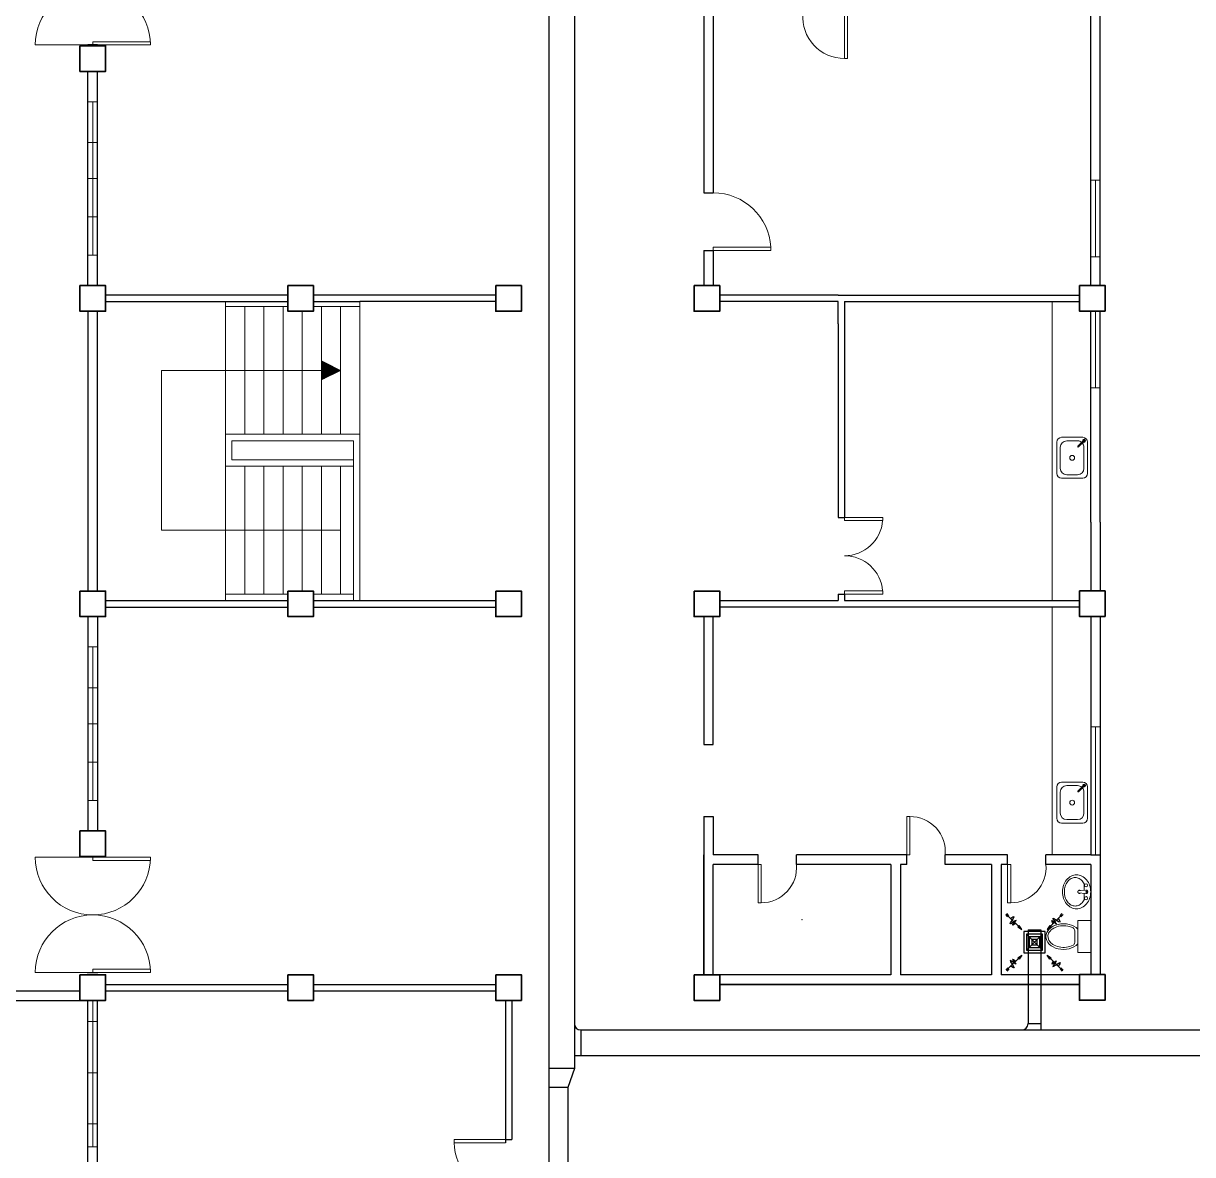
# Model space of a CAD drawing. Header units: millimetres. Extents: x 103 to 228, y 86 to 129.
# Drawn here: x 180.18 to 198.46, y 96.1 to 113.78 of the extents above; entities that cross this region are included whole.
import ezdxf

# ---------------------------------------------------------------- set-up
doc = ezdxf.new("R2010")
doc.units = ezdxf.units.MM
for name, color, linetype in [('AIR', 7, 'Continuous'), ('AIR-00', 8, 'Continuous'), ('AIR-03', 30, 'Continuous'), ('exhaust', 130, 'Continuous')]:
    doc.layers.add(name, color=color, linetype=linetype)

# ---------------------------------------------------------------- blocks, each defined once
blk = doc.blocks.new('GRILL-C-IN')
at = {"layer": 'AIR-00', "ltscale": 3}
for p, q in [((-0.623, 0.601), (-0.674, 0.651)), ((-0.601, 0.623), (-0.651, 0.674)), ((-0.637, 0.637), (-0.3, 0.3)), ((0.637, 0.637), (0.3, 0.3)), ((0.601, 0.623), (0.651, 0.674)), ((0.623, 0.601), (0.674, 0.651)), ((-0.637, -0.637), (-0.3, -0.3)), ((0.637, -0.637), (0.3, -0.3)), ((-0.623, -0.601), (-0.674, -0.651)), ((-0.601, -0.623), (-0.651, -0.674)), ((0.601, -0.623), (0.651, -0.674)), ((0.623, -0.601), (0.674, -0.651))]:
    blk.add_line(p, q, dxfattribs=at)
at = {"layer": 'AIR-00', "color": 50}
for p, q in [((-0.188, 0.187), (0.187, -0.188)), ((0.187, 0.187), (-0.188, -0.188))]:
    blk.add_line(p, q, dxfattribs=at)
at = {"layer": 'AIR-00', "ltscale": 3}
for points in [[(-0.362, 0.393), (-0.393, 0.362), (-0.3, 0.3)], [(0.393, 0.362), (0.362, 0.393), (0.3, 0.3)], [(-0.362, -0.393), (-0.393, -0.362), (-0.3, -0.3)], [(0.393, -0.362), (0.362, -0.393), (0.3, -0.3)]]:
    blk.add_lwpolyline(points, close=True, dxfattribs=at)
at = {"layer": 'AIR-00', "color": 50}
for points in [[(-0.188, -0.188), (0.187, -0.188), (0.187, 0.187), (-0.188, 0.187)], [(-0.125, -0.125), (0.125, -0.125), (0.125, 0.125), (-0.125, 0.125)], [(-0.062, -0.062), (0.062, -0.062), (0.062, 0.062), (-0.062, 0.062)]]:
    blk.add_lwpolyline(points, close=True, dxfattribs=at)
at = {"layer": 'AIR-00', "ltscale": 3}
for points in [[(-0.441, 0.441), (-0.512, 0.404), (-0.432, 0.514), (-0.568, 0.43), (-0.477, 0.6), (-0.561, 0.561)], [(0.441, 0.441), (0.404, 0.512), (0.514, 0.432), (0.43, 0.568), (0.6, 0.477), (0.561, 0.561)], [(-0.441, -0.441), (-0.512, -0.404), (-0.432, -0.514), (-0.568, -0.43), (-0.477, -0.6), (-0.561, -0.561)], [(0.441, -0.441), (0.404, -0.512), (0.514, -0.432), (0.43, -0.568), (0.6, -0.477), (0.561, -0.561)]]:
    blk.add_spline(points, degree=3, dxfattribs=at)
for points in [[(-0.3, 0.3), (-0.362, 0.393), (-0.393, 0.362)], [(0.3, 0.3), (0.393, 0.362), (0.362, 0.393)], [(-0.3, -0.3), (-0.362, -0.393), (-0.393, -0.362)], [(0.3, -0.3), (0.393, -0.362), (0.362, -0.393)]]:
    blk.add_solid(points, dxfattribs=at)
at = {"layer": 'AIR-03', "color": 6}
blk.add_lwpolyline([(-0.25, -0.25), (0.25, -0.25), (0.25, 0.25), (-0.25, 0.25)], close=True, dxfattribs=at)

msp = doc.modelspace()

# ---------------------------------------------------------------- linework, layer by layer
at = {"color": 8, "linetype": 'ByBlock', "lineweight": 25}
for p, q in [((197.014, 109.687), (197.014, 115.662)), ((190.814, 115.26), (190.814, 111.135)), ((196.864, 109.685), (196.864, 115.262)), ((190.964, 113.936), (190.964, 111.135)), ((190.814, 111.135), (190.964, 111.135)), ((190.814, 110.235), (190.814, 110.035)), ((190.814, 110.235), (190.964, 110.235)), ((190.964, 110.235), (190.964, 110.135)), ((190.964, 110.235), (190.964, 109.685)), ((190.814, 110.035), (190.814, 110.035)), ((190.814, 110.035), (190.814, 109.685)), ((192.914, 109.535), (191.064, 109.535)), ((192.914, 109.535), (196.689, 109.535)), ((192.914, 109.435), (191.064, 109.435)), ((192.914, 109.085), (192.914, 109.435)), ((193.014, 109.435), (193.014, 106.061)), ((193.014, 109.435), (196.689, 109.435)), ((196.864, 105.985), (196.864, 109.287)), ((197.014, 105.985), (197.014, 109.287)), ((192.914, 109.085), (192.914, 106.061)), ((192.914, 106.061), (193.014, 106.061)), ((196.864, 105.985), (196.864, 104.912)), ((197.014, 105.985), (197.014, 104.912)), ((191.064, 104.761), (192.764, 104.761)), ((192.764, 104.761), (192.914, 104.761)), ((192.764, 104.761), (192.914, 104.761)), ((192.914, 104.861), (193.014, 104.861)), ((192.914, 104.861), (192.914, 104.761)), ((193.014, 104.861), (193.014, 104.761)), ((193.014, 104.761), (195.814, 104.761)), ((193.014, 104.761), (196.689, 104.761)), ((191.064, 104.661), (195.814, 104.661)), ((192.764, 104.661), (196.689, 104.661)), ((190.814, 104.51), (190.814, 102.51)), ((190.964, 102.51), (190.964, 104.51)), ((196.864, 104.512), (196.864, 100.785)), ((197.014, 104.512), (197.014, 100.785)), ((190.814, 102.51), (190.964, 102.51)), ((190.814, 101.385), (190.814, 98.91)), ((190.814, 101.385), (190.964, 101.385)), ((190.964, 101.385), (190.964, 100.785)), ((193.989, 100.785), (192.264, 100.785)), ((195.564, 100.785), (194.589, 100.785)), ((196.864, 100.785), (196.164, 100.785)), ((196.864, 100.785), (197.014, 100.785)), ((197.014, 100.785), (197.014, 98.912)), ((196.864, 100.635), (196.864, 98.91)), ((193.739, 98.91), (190.964, 98.91)), ((195.314, 98.91), (193.889, 98.91)), ((196.864, 98.91), (195.464, 98.91)), ((191.064, 98.76), (196.689, 98.76)), ((196.689, 98.76), (191.064, 98.76))]:
    msp.add_line(p, q, dxfattribs=at)
at = {"color": 8, "lineweight": 13}
for p, q in [((181.264, 113.447), (180.364, 113.447)), ((181.264, 113.497), (182.164, 113.497)), ((181.264, 113.447), (181.264, 113.497)), ((182.164, 113.447), (181.264, 113.447)), ((182.164, 113.497), (182.164, 113.447)), ((181.264, 100.747), (180.364, 100.747)), ((182.164, 100.747), (181.264, 100.747)), ((181.264, 100.747), (181.264, 100.697)), ((182.164, 100.697), (182.164, 100.747)), ((181.264, 100.697), (182.164, 100.697)), ((181.264, 98.947), (180.364, 98.947)), ((182.164, 98.997), (181.264, 98.997)), ((181.264, 98.997), (181.264, 98.947)), ((181.264, 98.947), (182.164, 98.947)), ((182.164, 98.947), (182.164, 98.997))]:
    msp.add_line(p, q, dxfattribs=at)
at = {"color": 8, "lineweight": 25}
for p, q in [((181.339, 113.447), (181.189, 113.447)), ((181.189, 113.435), (181.189, 113.447)), ((181.339, 113.435), (181.339, 113.447)), ((181.189, 109.685), (181.189, 113.035)), ((181.339, 109.685), (181.339, 113.035)), ((184.314, 109.535), (181.464, 109.535)), ((187.564, 109.535), (184.714, 109.535)), ((181.464, 109.435), (184.314, 109.435)), ((184.714, 109.435), (185.439, 109.435)), ((187.564, 109.435), (185.439, 109.435)), ((181.189, 109.285), (181.189, 104.91)), ((181.339, 107.36), (181.339, 109.285)), ((181.339, 107.26), (181.339, 107.36)), ((181.339, 106.96), (181.339, 107.26)), ((181.339, 106.86), (181.339, 106.96)), ((181.339, 104.91), (181.339, 106.86)), ((181.464, 104.76), (184.314, 104.76)), ((184.714, 104.76), (187.564, 104.76)), ((181.464, 104.66), (184.314, 104.66)), ((184.714, 104.66), (187.564, 104.66)), ((181.189, 104.51), (181.189, 101.16)), ((181.339, 104.51), (181.339, 101.16)), ((181.189, 100.76), (181.189, 100.747)), ((181.339, 100.747), (181.189, 100.747)), ((181.339, 100.76), (181.339, 100.747)), ((181.189, 98.947), (181.339, 98.947)), ((181.189, 98.935), (181.189, 98.947)), ((181.339, 98.935), (181.339, 98.947)), ((181.464, 98.76), (184.314, 98.76)), ((184.714, 98.76), (187.564, 98.76)), ((178.064, 98.66), (181.064, 98.66)), ((181.464, 98.66), (184.314, 98.66)), ((184.714, 98.66), (187.564, 98.66)), ((178.064, 98.51), (181.064, 98.51)), ((181.189, 92.91), (181.189, 98.51)), ((181.339, 92.91), (181.339, 98.51)), ((187.714, 98.51), (187.714, 96.285)), ((187.814, 98.51), (187.814, 96.335)), ((187.714, 96.335), (187.814, 96.335))]:
    msp.add_line(p, q, dxfattribs=at)
at = {"color": 8, "lineweight": 9}
for p, q in [((181.189, 112.56), (181.339, 112.56)), ((181.189, 111.36), (181.189, 112.56)), ((181.264, 110.16), (181.264, 112.56)), ((181.339, 112.56), (181.339, 110.16)), ((181.189, 111.922), (181.339, 111.922)), ((181.189, 111.36), (181.189, 110.16)), ((181.189, 111.36), (181.339, 111.36)), ((181.189, 110.76), (181.339, 110.76)), ((181.339, 110.16), (181.189, 110.16)), ((183.339, 109.36), (183.339, 109.435)), ((183.339, 107.36), (183.339, 109.36)), ((184.314, 109.36), (183.339, 109.36)), ((183.639, 107.36), (183.639, 109.36)), ((183.939, 107.36), (183.939, 109.36)), ((184.239, 107.36), (184.239, 109.36)), ((185.439, 109.36), (184.714, 109.36)), ((184.839, 109.36), (184.839, 107.36)), ((185.139, 109.36), (185.139, 107.36)), ((185.439, 109.435), (185.439, 109.36)), ((185.439, 109.36), (185.439, 107.36)), ((184.539, 109.285), (184.539, 107.36)), ((184.839, 108.36), (184.839, 108.51)), ((185.139, 108.36), (184.839, 108.51)), ((184.849, 108.36), (184.849, 108.505)), ((184.859, 108.36), (184.859, 108.5)), ((184.869, 108.36), (184.869, 108.495)), ((184.879, 108.36), (184.879, 108.49)), ((184.889, 108.36), (184.889, 108.485)), ((184.899, 108.36), (184.899, 108.48)), ((184.909, 108.36), (184.909, 108.475)), ((184.919, 108.36), (184.919, 108.47)), ((184.929, 108.36), (184.929, 108.465)), ((184.939, 108.36), (184.939, 108.46)), ((184.949, 108.36), (184.949, 108.455)), ((184.959, 108.36), (184.959, 108.45)), ((184.969, 108.36), (184.969, 108.445)), ((184.979, 108.36), (184.979, 108.44)), ((184.989, 108.36), (184.989, 108.435)), ((184.999, 108.36), (184.999, 108.43)), ((185.009, 108.36), (185.009, 108.425)), ((185.019, 108.36), (185.019, 108.42)), ((185.029, 108.36), (185.029, 108.415)), ((185.039, 108.36), (185.039, 108.41)), ((185.049, 108.36), (185.049, 108.405)), ((185.059, 108.36), (185.059, 108.4)), ((185.069, 108.36), (185.069, 108.395)), ((185.079, 108.36), (185.079, 108.39)), ((182.339, 105.86), (182.339, 108.36)), ((182.339, 108.36), (184.839, 108.36)), ((184.239, 108.36), (184.039, 108.36)), ((184.239, 108.36), (184.439, 108.36)), ((184.839, 108.36), (185.139, 108.36)), ((184.839, 108.36), (184.839, 108.21)), ((185.139, 108.36), (184.839, 108.21)), ((184.849, 108.36), (184.849, 108.215)), ((184.859, 108.36), (184.859, 108.22)), ((184.869, 108.36), (184.869, 108.225)), ((184.879, 108.36), (184.879, 108.23)), ((184.889, 108.36), (184.889, 108.235)), ((184.899, 108.36), (184.899, 108.24)), ((184.909, 108.36), (184.909, 108.245)), ((184.919, 108.36), (184.919, 108.25)), ((184.929, 108.36), (184.929, 108.255)), ((184.939, 108.36), (184.939, 108.26)), ((184.949, 108.36), (184.949, 108.265)), ((184.959, 108.36), (184.959, 108.27)), ((184.969, 108.36), (184.969, 108.275)), ((184.979, 108.36), (184.979, 108.28)), ((184.989, 108.36), (184.989, 108.285)), ((184.999, 108.36), (184.999, 108.29)), ((185.009, 108.36), (185.009, 108.295)), ((185.019, 108.36), (185.019, 108.3)), ((185.029, 108.36), (185.029, 108.305)), ((185.039, 108.36), (185.039, 108.31)), ((185.049, 108.36), (185.049, 108.315)), ((185.059, 108.36), (185.059, 108.32)), ((185.069, 108.36), (185.069, 108.325)), ((185.079, 108.36), (185.079, 108.33)), ((185.089, 108.36), (185.089, 108.385)), ((185.089, 108.36), (185.089, 108.335)), ((185.099, 108.36), (185.099, 108.38)), ((185.099, 108.36), (185.099, 108.34)), ((185.109, 108.36), (185.109, 108.375)), ((185.109, 108.36), (185.109, 108.345)), ((185.119, 108.36), (185.119, 108.37)), ((185.119, 108.36), (185.119, 108.35)), ((185.129, 108.36), (185.129, 108.365)), ((185.129, 108.36), (185.129, 108.355)), ((185.439, 107.36), (183.339, 107.36)), ((183.339, 107.36), (183.339, 107.26)), ((185.439, 107.26), (185.439, 107.36)), ((183.339, 106.96), (183.339, 107.26)), ((183.439, 106.96), (183.439, 107.26)), ((183.439, 107.26), (185.289, 107.26)), ((185.289, 107.26), (185.339, 107.26)), ((185.339, 107.26), (185.339, 106.96)), ((185.439, 107.26), (185.439, 106.96)), ((183.339, 104.86), (183.339, 106.96)), ((185.289, 106.96), (183.439, 106.96)), ((185.289, 106.96), (185.339, 106.96)), ((185.339, 106.96), (185.339, 104.76)), ((185.439, 106.86), (185.439, 106.96)), ((183.339, 106.86), (185.339, 106.86)), ((183.639, 104.86), (183.639, 106.86)), ((183.939, 104.86), (183.939, 106.86)), ((184.239, 104.86), (184.239, 106.86)), ((184.539, 104.91), (184.539, 106.86)), ((184.839, 104.86), (184.839, 106.86)), ((185.139, 104.86), (185.139, 106.86)), ((185.439, 104.86), (185.439, 106.86)), ((183.339, 105.86), (182.339, 105.86)), ((185.139, 105.86), (183.339, 105.86)), ((183.339, 104.86), (183.339, 104.76)), ((183.339, 104.86), (184.314, 104.86)), ((184.714, 104.86), (185.339, 104.86)), ((185.439, 104.86), (185.439, 104.76)), ((181.189, 104.035), (181.339, 104.035)), ((181.189, 102.835), (181.189, 104.035)), ((181.264, 101.635), (181.264, 104.035)), ((181.339, 104.035), (181.339, 101.635)), ((181.189, 103.397), (181.339, 103.397)), ((181.189, 102.835), (181.189, 101.635)), ((181.189, 102.835), (181.339, 102.835)), ((181.189, 102.235), (181.339, 102.235)), ((181.339, 101.635), (181.189, 101.635)), ((196.666, 100.222), (196.788, 100.235)), ((196.666, 100.193), (196.788, 100.179)), ((196.864, 99.757), (196.664, 99.757)), ((196.664, 99.757), (196.664, 99.257)), ((196.864, 99.257), (196.864, 99.757)), ((196.614, 99.598), (196.614, 99.417)), ((196.664, 99.257), (196.864, 99.257)), ((181.189, 96.222), (181.189, 98.51)), ((181.264, 98.51), (181.264, 96.222)), ((181.189, 97.378), (181.189, 98.178)), ((181.189, 98.178), (181.339, 98.178)), ((181.339, 98.178), (181.339, 96.578)), ((181.189, 97.378), (181.339, 97.378)), ((181.339, 96.578), (181.189, 96.578)), ((181.189, 96.222), (181.339, 96.222))]:
    msp.add_line(p, q, dxfattribs=at)
at = {"color": 8, "linetype": 'ByBlock', "lineweight": 9}
for p, q in [((197.014, 111.335), (196.864, 111.335)), ((196.939, 111.335), (196.939, 110.135)), ((197.014, 110.135), (197.014, 111.335)), ((196.864, 110.135), (197.014, 110.135)), ((196.264, 104.761), (196.264, 109.436)), ((196.939, 108.087), (196.939, 109.287)), ((197.014, 109.287), (197.014, 108.087)), ((197.014, 108.087), (196.864, 108.087)), ((196.264, 104.661), (196.264, 100.785)), ((190.814, 104.51), (190.964, 104.51)), ((197.014, 102.785), (196.864, 102.785)), ((196.939, 102.785), (196.939, 100.785)), ((197.014, 100.785), (197.014, 102.785))]:
    msp.add_line(p, q, dxfattribs=at)
at = {"color": 8, "linetype": 'ByBlock', "lineweight": 13}
for p, q in [((191.864, 110.285), (190.964, 110.285)), ((190.964, 110.285), (190.964, 110.235)), ((190.964, 110.235), (191.864, 110.235)), ((191.864, 110.235), (191.864, 110.285)), ((193.014, 106.061), (193.614, 106.061)), ((193.014, 106.011), (193.014, 106.061)), ((193.614, 106.061), (193.614, 106.011)), ((193.614, 106.011), (193.014, 106.011)), ((193.614, 104.911), (193.014, 104.911)), ((193.014, 104.911), (193.014, 104.861)), ((193.014, 104.861), (193.614, 104.861)), ((193.614, 104.861), (193.614, 104.911))]:
    msp.add_line(p, q, dxfattribs=at)
at = {"color": 8, "lineweight": 9, "ltscale": 0.4}
for p, q in [((196.739, 107.313), (196.409, 107.313)), ((196.334, 107.238), (196.334, 106.748)), ((196.389, 107.158), (196.389, 106.828)), ((196.659, 107.258), (196.489, 107.258)), ((196.755, 107.267), (196.663, 107.175)), ((196.767, 107.254), (196.676, 107.163)), ((196.759, 106.828), (196.759, 107.158)), ((196.814, 106.748), (196.814, 107.238)), ((196.409, 106.673), (196.739, 106.673)), ((196.489, 106.728), (196.659, 106.728)), ((196.334, 101.847), (196.334, 101.357)), ((196.739, 101.922), (196.409, 101.922)), ((196.659, 101.867), (196.489, 101.867)), ((196.755, 101.875), (196.663, 101.783)), ((196.767, 101.862), (196.676, 101.771)), ((196.814, 101.357), (196.814, 101.847)), ((196.389, 101.767), (196.389, 101.437)), ((196.759, 101.437), (196.759, 101.767)), ((196.409, 101.282), (196.739, 101.282)), ((196.489, 101.337), (196.659, 101.337))]:
    msp.add_line(p, q, dxfattribs=at)
at = {"color": 8, "linetype": 'ByBlock', "lineweight": 25, "ltscale": 0.3}
for p, q in [((190.814, 98.91), (190.814, 100.785)), ((191.664, 100.785), (190.964, 100.785)), ((191.664, 100.635), (191.664, 100.785)), ((193.989, 100.785), (192.264, 100.785)), ((192.264, 100.635), (192.264, 100.785)), ((193.989, 100.635), (193.989, 100.785)), ((195.564, 100.785), (194.589, 100.785)), ((194.589, 100.635), (194.589, 100.785)), ((195.564, 100.635), (195.564, 100.785)), ((196.864, 100.785), (196.164, 100.785)), ((196.164, 100.635), (196.164, 100.785)), ((190.964, 98.91), (190.964, 100.635)), ((191.664, 100.635), (190.964, 100.635)), ((193.739, 100.635), (192.264, 100.635)), ((193.739, 100.635), (193.739, 98.91)), ((193.889, 100.635), (193.889, 98.91)), ((193.989, 100.635), (193.889, 100.635)), ((195.314, 100.635), (194.589, 100.635)), ((195.314, 100.635), (195.314, 98.91)), ((195.464, 100.635), (195.464, 98.91)), ((195.564, 100.635), (195.464, 100.635)), ((195.564, 100.635), (195.464, 100.635)), ((196.864, 100.635), (196.164, 100.635))]:
    msp.add_line(p, q, dxfattribs=at)
at = {"color": 8, "lineweight": 13, "ltscale": 0.03}
for points in [[(193.064, 113.936), (193.014, 113.936), (193.014, 113.236), (193.064, 113.236)], [(193.989, 100.785), (194.039, 100.785), (194.039, 101.385), (193.989, 101.385)], [(191.664, 100.635), (191.714, 100.635), (191.714, 100.035), (191.664, 100.035)], [(195.564, 100.635), (195.614, 100.635), (195.614, 100.035), (195.564, 100.035)], [(187.714, 96.285), (187.714, 96.335), (186.914, 96.335), (186.914, 96.285)]]:
    msp.add_lwpolyline(points, close=True, dxfattribs=at)
at = {"color": 8, "lineweight": 35}
for points in [[(181.064, 113.435), (181.464, 113.435), (181.464, 113.035), (181.064, 113.035)], [(181.064, 109.685), (181.464, 109.685), (181.464, 109.285), (181.064, 109.285)], [(184.314, 109.685), (184.714, 109.685), (184.714, 109.285), (184.314, 109.285)], [(187.564, 109.685), (187.964, 109.685), (187.964, 109.285), (187.564, 109.285)], [(181.064, 104.91), (181.464, 104.91), (181.464, 104.51), (181.064, 104.51)], [(184.314, 104.91), (184.714, 104.91), (184.714, 104.51), (184.314, 104.51)], [(187.564, 104.91), (187.964, 104.91), (187.964, 104.51), (187.564, 104.51)], [(181.064, 100.76), (181.464, 100.76), (181.464, 101.16), (181.064, 101.16)], [(181.064, 98.91), (181.464, 98.91), (181.464, 98.51), (181.064, 98.51)], [(184.314, 98.91), (184.714, 98.91), (184.714, 98.51), (184.314, 98.51)], [(187.564, 98.91), (187.964, 98.91), (187.964, 98.51), (187.564, 98.51)]]:
    msp.add_lwpolyline(points, close=True, dxfattribs=at)
at = {"color": 8, "lineweight": 9}
for points in [[(181.189, 110.16), (181.189, 112.56), (181.339, 112.56), (181.339, 110.16)], [(181.189, 112.56), (181.339, 112.56), (181.339, 110.16), (181.189, 110.16)], [(181.189, 101.635), (181.189, 104.035), (181.339, 104.035), (181.339, 101.635)], [(181.189, 104.035), (181.339, 104.035), (181.339, 101.635), (181.189, 101.635)], [(181.189, 98.51), (181.339, 98.51), (181.339, 96.222), (181.189, 96.222)]]:
    msp.add_lwpolyline(points, close=True, dxfattribs=at)
at = {"color": 8, "linetype": 'ByBlock', "lineweight": 35}
for points in [[(190.664, 109.685), (191.064, 109.685), (191.064, 109.285), (190.664, 109.285)], [(196.689, 109.687), (197.089, 109.687), (197.089, 109.287), (196.689, 109.287)], [(190.664, 104.91), (191.064, 104.91), (191.064, 104.51), (190.664, 104.51)], [(196.689, 104.912), (197.089, 104.912), (197.089, 104.512), (196.689, 104.512)], [(190.664, 98.91), (191.064, 98.91), (191.064, 98.51), (190.664, 98.51)], [(196.689, 98.912), (197.089, 98.912), (197.089, 98.512), (196.689, 98.512)]]:
    msp.add_lwpolyline(points, close=True, dxfattribs=at)
at = {"color": 8, "lineweight": 9}
msp.add_lwpolyline([(196.643, 100.472, 0.11576), (196.561, 100.453, 0.104047), (196.487, 100.395, 0.090875), (196.44, 100.311, 0.083344), (196.422, 100.207, 0.083344), (196.44, 100.104, 0.090875), (196.487, 100.02, 0.104047), (196.561, 99.962, 0.11576), (196.643, 99.942, 0.11576), (196.726, 99.962, 0.104047), (196.8, 100.02, 0.090875), (196.847, 100.104, 0.083344), (196.864, 100.207, 0.083344), (196.847, 100.311, 0.090875), (196.8, 100.395, 0.104047), (196.726, 100.453, 0.11576)], format="xyb", close=True, dxfattribs=at)
for points in [[(196.622, 100.43, 0.124838), (196.56, 100.414, 0.105788), (196.502, 100.365, 0.086697), (196.466, 100.295, 0.076776), (196.452, 100.207, 0.076776), (196.466, 100.12, 0.086697), (196.502, 100.05, 0.105788), (196.56, 100.001, 0.124838), (196.622, 99.985, 0.124838), (196.685, 100.001, 0.105788), (196.742, 100.05, 0.040067), (196.762, 100.081), (196.762, 100.183, 0.040067)], [(196.762, 100.232), (196.762, 100.334, 0.040067), (196.742, 100.365, 0.105788), (196.685, 100.414, 0.124838), (196.622, 100.43, 0.124838)]]:
    msp.add_lwpolyline(points, format="xyb", dxfattribs=at)
at = {"color": 8, "lineweight": 9, "ltscale": 0.4}
for centre in [(196.574, 106.993), (196.574, 101.602)]:
    msp.add_circle(centre, 0.0375, dxfattribs=at)
at = {"color": 8, "lineweight": 9}
for centre, radius in [((196.791, 100.309), 0.0255), ((196.798, 100.207), 0.0095), ((196.791, 100.106), 0.0255)]:
    msp.add_circle(centre, radius, dxfattribs=at)
at = {"color": 8, "lineweight": 13}
for centre, start, end in [((181.264, 113.447), 0, 180), ((181.264, 100.747), 180, 0), ((181.264, 98.947), 0, 180)]:
    msp.add_arc(centre, 0.9, start, end, dxfattribs=at)
at = {"color": 8, "lineweight": 13, "ltscale": 0.03}
for centre, radius, start, end in [((193.014, 113.887), 0.652, 175.7578, 270), ((194.039, 100.833), 0.552, 355.0209, 90), ((191.714, 100.587), 0.552, 270, 4.9791), ((195.614, 100.587), 0.552, 270, 4.9791), ((187.665, 96.285), 0.752, 180, 273.6952)]:
    msp.add_arc(centre, radius, start, end, dxfattribs=at)
at = {"color": 8, "linetype": 'ByBlock', "lineweight": 13}
for centre, radius, start, end in [((190.964, 110.235), 0.9, 3.1847, 90), ((193.014, 106.061), 0.6, 270, 355.2198), ((193.014, 104.861), 0.6, 4.7802, 90)]:
    msp.add_arc(centre, radius, start, end, dxfattribs=at)
at = {"color": 8, "lineweight": 9, "ltscale": 0.4}
for centre, radius, start, end in [((196.409, 107.238), 0.075, 90, 180), ((196.739, 107.238), 0.075, 0, 90), ((196.489, 107.158), 0.1, 90, 180), ((196.659, 107.158), 0.1, 50.0132, 90), ((196.67, 107.169), 0.00874, 135, 315), ((196.659, 107.158), 0.1, 0, 39.9868), ((196.761, 107.26), 0.0217, 248.7565, 201.2435), ((196.761, 107.26), 0.0145, 262.0499, 187.9501), ((196.761, 107.26), 0.00874, 315, 135), ((196.409, 106.748), 0.075, 180, 270), ((196.489, 106.828), 0.1, 180, 270), ((196.659, 106.828), 0.1, 270, 0), ((196.739, 106.748), 0.075, 270, 0), ((196.409, 101.847), 0.075, 90, 180), ((196.489, 101.767), 0.1, 90, 180), ((196.659, 101.767), 0.1, 50.0132, 90), ((196.659, 101.767), 0.1, 0, 39.9868), ((196.739, 101.847), 0.075, 0, 90), ((196.761, 101.868), 0.0217, 248.7565, 201.2435), ((196.761, 101.868), 0.0145, 262.0499, 187.9501), ((196.761, 101.868), 0.00874, 315, 135), ((196.67, 101.777), 0.00874, 135, 315), ((196.409, 101.357), 0.075, 180, 270), ((196.489, 101.437), 0.1, 180, 270), ((196.659, 101.437), 0.1, 270, 0), ((196.739, 101.357), 0.075, 270, 0)]:
    msp.add_arc(centre, radius, start, end, dxfattribs=at)
at = {"color": 8, "lineweight": 9}
for centre, radius, start, end in [((196.689, 100.207), 0.025, 161.3793, 198.6207), ((196.76, 100.207), 0.0948, 171.2026, 188.7974), ((196.689, 100.207), 0.025, 48.7978, 143.6932), ((196.689, 100.207), 0.025, 216.3068, 311.2022), ((196.791, 100.207), 0.028, 263.7545, 96.2455), ((196.564, 99.598), 0.05, 0, 61.8499), ((196.564, 99.417), 0.05, 298.0084, 360)]:
    msp.add_arc(centre, radius, start, end, dxfattribs=at)
msp.add_ellipse((196.439, 99.507), major_axis=(0.275, 0), ratio=0.727273, start_param=0.612555, end_param=5.670631, dxfattribs=at)
msp.add_open_spline([(196.588, 99.642), (196.571, 99.651), (196.553, 99.658), (196.462, 99.685), (196.375, 99.68), (196.243, 99.622), (196.202, 99.572), (196.189, 99.474), (196.215, 99.422), (196.326, 99.348), (196.409, 99.33), (196.523, 99.345), (196.558, 99.357), (196.588, 99.373)], degree=3, knots=[0.937253, 0.937253, 0.937253, 0.937253, 1.185372, 1.185372, 2.113864, 2.113864, 3.042356, 3.042356, 3.970847, 3.970847, 4.899339, 4.899339, 5.346062, 5.346062, 5.346062, 5.346062], dxfattribs=at)
at = {"color": 8, "linetype": 'ByBlock', "lineweight": 9, "ltscale": 0.3}
msp.add_point((192.351, 99.772), dxfattribs=at)
at = {"layer": 'exhaust'}
for p, q in [((188.393, 126.482), (188.393, 87.292)), ((188.793, 120.164), (188.793, 97.447)), ((195.885, 99.612), (195.885, 98.147)), ((195.885, 99.612), (196.085, 99.612)), ((196.085, 99.612), (196.085, 98.047)), ((188.893, 98.047), (221.497, 98.047)), ((188.893, 98.047), (188.893, 97.647)), ((195.885, 98.147), (196.085, 98.147)), ((188.793, 97.647), (221.497, 97.647)), ((188.793, 97.447), (188.393, 97.447)), ((188.793, 97.447), (188.693, 97.147)), ((188.693, 97.147), (188.393, 97.147)), ((188.693, 97.147), (188.693, 91.7))]:
    msp.add_line(p, q, dxfattribs=at)
for centre, start, end in [((188.893, 98.147), 180, 270), ((195.785, 98.147), 270, 0)]:
    msp.add_arc(centre, 0.1, start, end, dxfattribs=at)

# ---------------------------------------------------------------- block references
at = {"layer": 'AIR', "xscale": 0.6658363358532475, "yscale": 0.6658363358532475, "zscale": 0.6658363358532475}
msp.add_blockref('GRILL-C-IN', (195.985, 99.418), dxfattribs=at)

doc.saveas('drawing.dxf')
